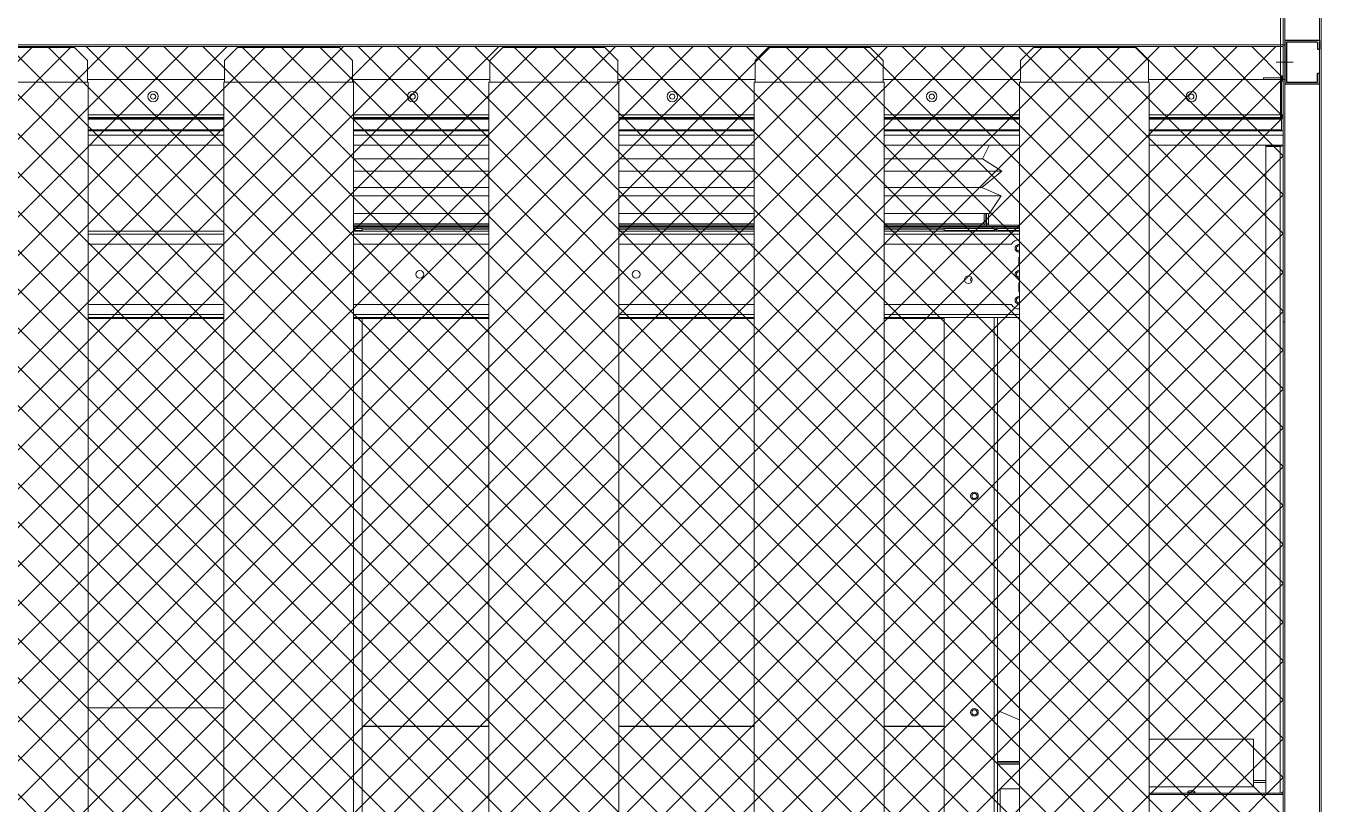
# Model space of a CAD drawing. Header units: millimetres. Extents: x -17070 to 40435, y -291348 to 29674.
# Drawn here: x 31982 to 33479, y 17774 to 18674 of the extents above; entities that cross this region are included whole.
import ezdxf

# ---------------------------------------------------------------- set-up
doc = ezdxf.new("R2010")
doc.units = ezdxf.units.MM
doc.linetypes.add('CENTER', pattern=[2, 1.25, -0.25, 0.25, -0.25])
doc.layers.add('center', color=1, linetype='CENTER')

# ---------------------------------------------------------------- blocks, each defined once
blk = doc.blocks.new('3753456')
at = {"color": 0, "lineweight": 5}
for p, q in [((337590.2, 91235.5), (337597.8, 91251)), ((337612.3, 91221.4), (337590.2, 91235.5)), ((337589.4, 91202.2), (337612.3, 91221.4)), ((337611.6, 91192.6), (337589.4, 91202.2)), ((337597.8, 91172), (337611.6, 91192.6))]:
    blk.add_line(p, q, dxfattribs=at)
blk = doc.blocks.new('435')
for p, q in [((-131382, 21088.8), (-131342, 21088.8)), ((-131382, 21088.8), (-131382, 21078.8)), ((-131380, 21078.8), (-131382, 21078.8)), ((-131380, 21086.8), (-131344, 21086.8)), ((-131380, 21086.8), (-131380, 21078.8)), ((-131344, 21086.8), (-131344, 21040.8)), ((-131342, 21088.8), (-131342, 21038.8)), ((-131342, 21088.8), (-131342, 21038.8)), ((-131382, 21038.8), (-131382, 21050.8)), ((-131382, 21050.8), (-131380, 21050.8)), ((-131380, 21040.8), (-131380, 21050.8)), ((-131342, 21038.8), (-131382, 21038.8)), ((-131344, 21040.8), (-131380, 21040.8))]:
    blk.add_line(p, q)
blk = doc.blocks.new('2')
at = {"lineweight": 5}
h = blk.add_hatch(dxfattribs=at)
h.set_pattern_fill('ANSI37', scale=10)
h.set_pattern_definition([(45, (-1081643.614, -471753.683), (-22.4506403, 22.4506403), []), (135, (-1081643.614, -471753.683), (-22.4506403, -22.4506403), [])])
h.paths.add_polyline_path([(33434.7, 16549.7), (33434.7, 18649.7), (30525.7, 18649.7), (30525.7, 16549.7)])
at = {"lineweight": 20}
for p, q in [((33436.6, 19461.7), (33436.6, 16584.7)), ((33478.6, 19461.7), (33478.6, 16461.7)), ((33476.6, 19459.7), (33476.6, 16586.7)), ((33436.6, 18651.7), (30520.6, 18651.7)), ((33434.7, 18649.7), (30522.6, 18649.7)), ((30525.7, 18649.7), (33434.7, 18649.7)), ((31919.6, 18648.7), (32037.6, 18648.7)), ((32052.6, 18633.7), (32037.6, 18648.7)), ((32211.2, 18633.7), (32226.2, 18648.7)), ((32226.2, 18648.7), (32344.2, 18648.7)), ((32359.2, 18633.7), (32344.2, 18648.7)), ((32517.8, 18633.7), (32532.8, 18648.7)), ((32532.8, 18648.7), (32650.8, 18648.7)), ((32665.8, 18633.7), (32650.8, 18648.7)), ((32824.4, 18633.7), (32839.4, 18648.7)), ((32839.4, 18648.7), (32957.4, 18648.7)), ((32972.4, 18633.7), (32957.4, 18648.7)), ((33131, 18633.7), (33146, 18648.7)), ((33146, 18648.7), (33264, 18648.7)), ((33279, 18633.7), (33264, 18648.7)), ((33434.6, 18649.7), (33434.6, 18613.7)), ((33434.7, 18649.7), (33434.7, 16549.7)), ((32052.6, 18608.7), (32052.6, 18633.7)), ((32211.2, 18608.7), (32211.2, 18633.7)), ((32359.2, 18608.7), (32359.2, 18633.7)), ((32517.8, 18608.7), (32517.8, 18633.7)), ((32665.8, 18608.7), (32665.8, 18633.7)), ((32824.4, 18608.7), (32824.4, 18633.7)), ((32972.4, 18608.7), (32972.4, 18633.7)), ((33131, 18608.7), (33131, 18633.7)), ((33279, 18608.7), (33279, 18633.7)), ((32053.6, 18608.7), (31903.6, 18608.7)), ((32211.2, 18611.7), (32052.6, 18611.7)), ((32053.6, 16595.7), (32053.6, 18608.7)), ((32210.2, 16595.7), (32210.2, 18608.7)), ((32360.2, 18608.7), (32210.2, 18608.7)), ((32517.8, 18611.7), (32359.2, 18611.7)), ((32360.2, 16595.7), (32360.2, 18608.7)), ((32516.8, 16595.7), (32516.8, 18608.7)), ((32666.8, 18608.7), (32516.8, 18608.7)), ((32824.4, 18611.7), (32665.8, 18611.7)), ((32666.8, 16595.7), (32666.8, 18608.7)), ((32823.4, 16595.7), (32823.4, 18608.7)), ((32973.4, 18608.7), (32823.4, 18608.7)), ((33131, 18611.7), (32972.4, 18611.7)), ((32973.4, 16595.7), (32973.4, 18608.7)), ((33130, 16595.7), (33130, 18608.7)), ((33280, 18608.7), (33130, 18608.7)), ((33436.6, 18611.7), (33279, 18611.7)), ((33280, 16595.7), (33280, 18608.7)), ((33411.9, 18613.7), (33411.9, 18611.7)), ((33434.6, 18613.7), (33411.9, 18613.7))]:
    blk.add_line(p, q, dxfattribs=at)
at = {"color": 7, "lineweight": 20}
for p, q in [((33436.6, 18454.4), (33436.6, 19458.6)), ((33478.6, 18435.7), (33478.6, 19458.6)), ((32053.6, 18570.9), (32210.2, 18570.9)), ((32053.6, 18567.8), (32210.2, 18567.8)), ((32210.2, 18566.8), (32053.6, 18566.8)), ((32210.2, 18565.7), (32053.6, 18565.7)), ((32360.2, 18570.9), (32516.8, 18570.9)), ((32360.2, 18567.8), (32516.8, 18567.8)), ((32516.8, 18566.8), (32360.2, 18566.8)), ((32516.8, 18565.7), (32360.2, 18565.7)), ((32666.8, 18570.9), (32823.4, 18570.9)), ((32666.8, 18567.8), (32823.4, 18567.8)), ((32823.4, 18566.8), (32666.8, 18566.8)), ((32823.4, 18565.7), (32666.8, 18565.7)), ((32973.4, 18570.9), (33130, 18570.9)), ((32973.4, 18567.8), (33130, 18567.8)), ((33130, 18566.8), (32973.4, 18566.8)), ((33130, 18565.7), (32973.4, 18565.7)), ((33280, 18570.9), (33431.5, 18570.9)), ((33280, 18567.8), (33431.5, 18567.8)), ((33433, 18566.8), (33280, 18566.8)), ((33433, 18565.7), (33280, 18565.7)), ((32053.6, 18553.6), (32210.2, 18553.6)), ((32053.6, 18552.6), (32210.2, 18552.6)), ((32210.2, 18552.4), (32053.6, 18552.4)), ((32360.2, 18553.6), (32516.8, 18553.6)), ((32360.2, 18552.6), (32516.8, 18552.6)), ((32516.8, 18552.4), (32360.2, 18552.4)), ((32666.8, 18553.6), (32823.4, 18553.6)), ((32666.8, 18552.6), (32823.4, 18552.6)), ((32823.4, 18552.4), (32666.8, 18552.4)), ((32973.4, 18553.6), (33130, 18553.6)), ((32973.4, 18552.6), (33130, 18552.6)), ((33130, 18552.4), (32973.4, 18552.4)), ((33280, 18553.6), (33433, 18553.6)), ((33280, 18552.6), (33433, 18552.6)), ((33434.6, 18552.4), (33280, 18552.4)), ((32210.2, 18547.4), (32053.6, 18547.4)), ((32053.6, 18535.6), (32210.2, 18535.6)), ((32516.8, 18547.4), (32360.2, 18547.4)), ((32360.2, 18535.6), (32516.8, 18535.6)), ((32823.4, 18547.4), (32666.8, 18547.4)), ((32666.8, 18535.6), (32823.4, 18535.6)), ((33130, 18547.4), (32973.4, 18547.4)), ((32973.4, 18535.6), (33130, 18535.6)), ((33434.6, 18547.4), (33280, 18547.4)), ((33280, 18535.6), (33434.6, 18535.6)), ((33436.6, 18454.3), (33436.6, 17501.1)), ((32053.6, 18436.5), (32210.2, 18436.5)), ((32053.6, 18433), (32210.2, 18433)), ((32360.2, 18436.5), (32516.8, 18436.5)), ((32360.2, 18433), (32516.8, 18433)), ((32666.8, 18436.5), (32823.4, 18436.5)), ((32666.8, 18433), (32823.4, 18433)), ((32973.4, 18436.5), (33130, 18436.5)), ((32973.4, 18433), (33130, 18433)), ((33478.6, 18435.7), (33478.6, 17519.7)), ((32210.2, 18340), (32053.6, 18340)), ((32516.8, 18340), (32360.2, 18340)), ((32823.4, 18340), (32666.8, 18340)), ((33130, 18340), (32973.4, 18340)), ((32210.2, 18336.5), (32053.6, 18336.5)), ((32210.2, 18335.3), (32053.6, 18335.3)), ((32516.8, 18336.5), (32360.2, 18336.5)), ((32516.8, 18335.3), (32360.2, 18335.3)), ((32370.3, 16921.8), (32370.3, 18336.5)), ((32823.4, 18336.5), (32666.8, 18336.5)), ((32823.4, 18335.3), (32666.8, 18335.3)), ((33130, 18336.5), (32973.4, 18336.5)), ((33042.9, 18335.3), (32973.4, 18335.3))]:
    blk.add_line(p, q, dxfattribs=at)
at = {"color": 7, "lineweight": 20, "ltscale": 0.0815}
for p, q in [((33431.5, 18762.6), (33431.5, 18615.9)), ((33434.6, 18762.6), (33434.6, 18615.9))]:
    blk.add_line(p, q, dxfattribs=at)
at = {"color": 7, "lineweight": 20, "ltscale": 0.001669}
for p, q in [((33431.5, 18615.9), (33431.5, 18612.9)), ((33433, 18612.9), (33433, 18615.9)), ((33434.6, 18612.9), (33434.6, 18615.9))]:
    blk.add_line(p, q, dxfattribs=at)
at = {"color": 7, "lineweight": 20, "ltscale": 0.025}
blk.add_line((33431.5, 18570.9), (33431.5, 18615.9), dxfattribs=at)
at = {"color": 7, "lineweight": 20, "ltscale": 0.001722}
for p, q in [((33431.5, 18615.9), (33434.6, 18615.9)), ((33431.5, 18567.8), (33431.5, 18570.9))]:
    blk.add_line(p, q, dxfattribs=at)
at = {"color": 7, "lineweight": 20, "ltscale": 0.001703}
blk.add_line((33431.5, 18612.9), (33434.6, 18612.9), dxfattribs=at)
at = {"color": 7, "lineweight": 20, "ltscale": 1.32336e-05}
blk.add_line((33431.5, 18611.3), (33431.5, 18611.3), dxfattribs=at)
at = {"color": 7, "lineweight": 20, "ltscale": 0.000579045}
for p, q in [((33431.5, 18609.8), (33431.5, 18610.8)), ((33434.6, 18609.8), (33434.6, 18610.8))]:
    blk.add_line(p, q, dxfattribs=at)
at = {"color": 7, "lineweight": 20, "ltscale": 0.000598884}
blk.add_line((33431.5, 18610.8), (33432.6, 18610.8), dxfattribs=at)
at = {"color": 7, "lineweight": 20, "ltscale": 0.000833333}
for p, q in [((33433, 18609.8), (33431.5, 18609.8)), ((33433, 18570.9), (33431.5, 18570.9))]:
    blk.add_line(p, q, dxfattribs=at)
at = {"color": 7, "lineweight": 20, "ltscale": 0.021611}
for p, q in [((33433, 18570.9), (33433, 18609.8)), ((33434.6, 18570.9), (33434.6, 18609.8)), ((33434.6, 18570.9), (33434.6, 18609.8))]:
    blk.add_line(p, q, dxfattribs=at)
at = {"color": 7, "lineweight": 20, "ltscale": 0.000888889}
for p, q in [((33434.6, 18609.8), (33433, 18609.8)), ((33434.6, 18612.9), (33434.6, 18611.3)), ((33434.6, 18570.9), (33433, 18570.9)), ((33434.6, 18570.9), (33433, 18570.9)), ((33434.6, 18552.5), (33433, 18552.5)), ((33089.3, 18456.9), (33090.9, 18456.9)), ((33091.8, 18443.5), (33091.8, 18441.9)), ((33129.3, 18443.5), (33129.3, 18441.9)), ((33098.3, 18440.3), (33098.3, 18441.9)), ((33101.4, 18441.9), (33101.4, 18440.3))]:
    blk.add_line(p, q, dxfattribs=at)
at = {"color": 7, "lineweight": 20, "ltscale": 0.000215038}
for p, q in [((33434.2, 18611.3), (33434.6, 18611.3)), ((33099.9, 18441.9), (33099.9, 18441.5))]:
    blk.add_line(p, q, dxfattribs=at)
at = {"color": 7, "lineweight": 20, "ltscale": 0.000100412}
blk.add_line((33434.4, 18610.8), (33434.6, 18610.8), dxfattribs=at)
at = {"color": 7, "lineweight": 20, "ltscale": 0.000253866}
blk.add_line((33434.6, 18610.8), (33434.6, 18611.3), dxfattribs=at)
at = {"color": 7, "lineweight": 20, "ltscale": 0.010219}
for p, q in [((33433, 18570.9), (33433, 18552.5)), ((33434.6, 18570.9), (33434.6, 18552.5))]:
    blk.add_line(p, q, dxfattribs=at)
at = {"color": 7, "lineweight": 20, "ltscale": 0.006747}
blk.add_line((33433, 18553.6), (33433, 18565.7), dxfattribs=at)
at = {"color": 7, "lineweight": 20, "ltscale": 0.010301}
blk.add_line((33434.6, 18552.4), (33434.6, 18570.9), dxfattribs=at)
blk.add_line((33434.6, 18552.4), (33434.6, 18570.9), dxfattribs=at)
at = {"color": 7, "lineweight": 20, "ltscale": 0.00275}
blk.add_line((33434.6, 18552.4), (33434.6, 18547.4), dxfattribs=at)
at = {"color": 7, "lineweight": 20, "ltscale": 0.009167}
for p, q in [((33431.1, 18535.5), (33414.6, 18535.5)), ((33431.1, 18534.1), (33414.6, 18534.1)), ((33414.6, 17786.9), (33431.1, 17786.9))]:
    blk.add_line(p, q, dxfattribs=at)
at = {"color": 7, "lineweight": 20, "ltscale": 0.000773611}
for p, q in [((33414.6, 18534.1), (33414.6, 18535.5)), ((33434.6, 17785.5), (33434.6, 17786.9))]:
    blk.add_line(p, q, dxfattribs=at)
at = {"color": 7, "lineweight": 20, "ltscale": 0.415127}
for p, q in [((33414.6, 18534.1), (33414.6, 17786.9)), ((33431.1, 17786.9), (33431.1, 18534.1)), ((33434.6, 17789.3), (33434.6, 18536.6))]:
    blk.add_line(p, q, dxfattribs=at)
at = {"color": 7, "lineweight": 20, "ltscale": 2.39452e-05}
blk.add_line((33431.1, 18535.6), (33431.1, 18535.5), dxfattribs=at)
at = {"color": 7, "lineweight": 20, "ltscale": 0.00658}
for p, q in [((33434.6, 18535.6), (33434.6, 18547.4)), ((33434.6, 17773.6), (33434.6, 17785.5))]:
    blk.add_line(p, q, dxfattribs=at)
at = {"color": 7, "lineweight": 20, "ltscale": 0.00583}
blk.add_line((33434.6, 18547.4), (33434.6, 18536.9), dxfattribs=at)
at = {"color": 7, "lineweight": 20, "ltscale": 0.000193403}
blk.add_line((33434.6, 18536.6), (33434.6, 18536.9), dxfattribs=at)
at = {"color": 7, "lineweight": 20, "ltscale": 0.015587}
blk.add_line((33434.6, 18507.5), (33434.6, 18535.6), dxfattribs=at)
at = {"color": 0, "lineweight": 20}
for p, q in [((32516.8, 18519.9), (32360.2, 18519.9)), ((32823.4, 18519.9), (32666.8, 18519.9)), ((33087.3, 18519.9), (32973.4, 18519.9)), ((32360.2, 18505.9), (32516.8, 18505.9)), ((32666.8, 18505.9), (32823.4, 18505.9)), ((32973.4, 18505.9), (33109.5, 18505.9)), ((32360.2, 18486.7), (32516.8, 18486.7)), ((32516.8, 18477.1), (32360.2, 18477.1)), ((32666.8, 18486.7), (32823.4, 18486.7)), ((32823.4, 18477.1), (32666.8, 18477.1)), ((32973.4, 18486.7), (33086.6, 18486.7)), ((33108.7, 18477.1), (32973.4, 18477.1))]:
    blk.add_line(p, q, dxfattribs=at)
at = {"color": 7, "lineweight": 20, "ltscale": 0.097589}
blk.add_line((33434.6, 18331.8), (33434.6, 18507.5), dxfattribs=at)
at = {"color": 7, "lineweight": 20, "ltscale": 0.434111}
for p, q in [((32360.2, 18456.9), (32516.8, 18456.9)), ((32360.2, 18443.5), (32516.8, 18443.5)), ((32666.8, 18456.9), (32823.4, 18456.9)), ((32666.8, 18443.5), (32823.4, 18443.5)), ((32973.4, 18456.9), (33091.8, 18456.9)), ((32973.4, 18443.5), (33091.8, 18443.5)), ((32360.2, 18441.9), (32516.8, 18441.9)), ((32666.8, 18441.9), (32823.4, 18441.9)), ((32973.4, 18441.9), (33091.8, 18441.9))]:
    blk.add_line(p, q, dxfattribs=at)
at = {"color": 7, "lineweight": 20, "ltscale": 0.432707}
for p, q in [((32360.2, 18445), (32516.8, 18445)), ((32666.8, 18445), (32823.4, 18445)), ((32973.4, 18445), (33089.3, 18445))]:
    blk.add_line(p, q, dxfattribs=at)
at = {"color": 7, "lineweight": 20, "ltscale": 0.006611}
for p, q in [((33089.3, 18445), (33089.3, 18456.9)), ((33090.9, 18445), (33090.9, 18456.9)), ((33091.8, 18456.9), (33091.8, 18445)), ((33094, 18445), (33094, 18456.9))]:
    blk.add_line(p, q, dxfattribs=at)
at = {"color": 7, "lineweight": 20, "ltscale": 0.000515705}
blk.add_line((33090.9, 18445), (33091.8, 18445), dxfattribs=at)
at = {"color": 7, "lineweight": 20, "ltscale": 0.001222}
for p, q in [((33094, 18456.9), (33091.8, 18456.9)), ((33094, 18445), (33091.8, 18445))]:
    blk.add_line(p, q, dxfattribs=at)
at = {"color": 7, "lineweight": 20, "ltscale": 0.000770621}
blk.add_line((33091.8, 18443.6), (33091.8, 18445), dxfattribs=at)
at = {"color": 7, "lineweight": 20, "ltscale": 0.0205}
for p, q in [((33092.4, 18443.5), (33129.3, 18443.5)), ((33101.4, 18441.9), (33130, 18441.9)), ((33101.4, 18440.3), (33130, 18440.3))]:
    blk.add_line(p, q, dxfattribs=at)
at = {"color": 7, "lineweight": 20, "ltscale": 0.000833361}
blk.add_line((33094, 18445), (33094, 18443.5), dxfattribs=at)
at = {"color": 7, "lineweight": 20, "ltscale": 0.011111}
blk.add_line((33478.6, 18435.7), (33478.6, 18455.7), dxfattribs=at)
at = {"color": 7, "lineweight": 20, "ltscale": 0.009222}
blk.add_line((33478.6, 18437.7), (33478.6, 18454.3), dxfattribs=at)
at = {"color": 7, "lineweight": 20, "ltscale": 0.435222}
for p, q in [((32516.8, 18441.9), (32360.2, 18441.9)), ((32516.8, 18440.3), (32360.2, 18440.3)), ((32823.4, 18441.9), (32666.8, 18441.9)), ((32823.4, 18440.3), (32666.8, 18440.3)), ((33098.3, 18441.9), (32973.4, 18441.9)), ((33098.3, 18440.3), (32973.4, 18440.3))]:
    blk.add_line(p, q, dxfattribs=at)
at = {"color": 7, "lineweight": 20, "ltscale": 0.026889}
blk.add_line((32360.2, 18440.3), (32363.3, 18440.3), dxfattribs=at)
at = {"color": 7, "lineweight": 20, "ltscale": 0.032222}
for p, q in [((32360.2, 18439.3), (32370.3, 18439.3)), ((32360.2, 18437.3), (32370.3, 18437.3)), ((33100.9, 18439.3), (33042.9, 18439.3)), ((33100.9, 18437.3), (33042.9, 18437.3))]:
    blk.add_line(p, q, dxfattribs=at)
at = {"color": 7, "lineweight": 20, "ltscale": 0.000555547}
for p, q in [((32363.3, 18440.3), (32363.3, 18439.3)), ((33057.9, 18439.3), (33057.9, 18440.3)), ((33098.3, 18440.3), (33098.3, 18439.3))]:
    blk.add_line(p, q, dxfattribs=at)
at = {"color": 7, "lineweight": 20, "ltscale": 0.001111}
for p, q in [((32370.3, 18437.3), (32370.3, 18439.3)), ((33042.9, 18437.3), (33042.9, 18439.3)), ((33100.9, 18437.3), (33100.9, 18439.3)), ((33436.6, 18331.8), (33434.6, 18331.8))]:
    blk.add_line(p, q, dxfattribs=at)
at = {"color": 7, "lineweight": 20, "ltscale": 0.373667}
for p, q in [((32516.8, 18438.8), (32370.3, 18438.8)), ((32823.4, 18438.8), (32666.8, 18438.8)), ((33042.9, 18438.8), (32973.4, 18438.8)), ((32516.8, 17864.3), (32370.3, 17864.3)), ((32516.8, 17864), (32370.3, 17864)), ((32823.4, 17864.3), (32666.8, 17864.3)), ((32823.4, 17864), (32666.8, 17864)), ((33042.9, 17864.3), (32973.4, 17864.3)), ((33042.9, 17864), (32973.4, 17864))]:
    blk.add_line(p, q, dxfattribs=at)
at = {"color": 7, "lineweight": 20, "ltscale": 0.000444445}
for p, q in [((32370.3, 18437.3), (32370.3, 18436.5)), ((33042.9, 18437.3), (33042.9, 18436.5)), ((33100.9, 18437.3), (33100.9, 18436.5))]:
    blk.add_line(p, q, dxfattribs=at)
at = {"color": 7, "lineweight": 20, "ltscale": 0.022444}
blk.add_line((33057.9, 18440.3), (33098.3, 18440.3), dxfattribs=at)
at = {"color": 7, "lineweight": 20, "ltscale": 0.017207}
blk.add_line((33098.3, 18441.9), (33129.3, 18441.9), dxfattribs=at)
at = {"color": 7, "lineweight": 20, "ltscale": 0.000814101}
blk.add_line((33099.9, 18441.9), (33101.3, 18441.9), dxfattribs=at)
at = {"color": 7, "lineweight": 20, "ltscale": 1.33789e-05}
blk.add_line((33101.4, 18440.3), (33101.4, 18440.3), dxfattribs=at)
at = {"color": 7, "lineweight": 20, "ltscale": 0.000941895}
blk.add_line((33102.9, 18439.3), (33102.9, 18437.6), dxfattribs=at)
at = {"color": 7, "lineweight": 20, "ltscale": 0.001627}
blk.add_line((33105.8, 18439.3), (33102.9, 18439.3), dxfattribs=at)
at = {"color": 7, "lineweight": 20, "ltscale": 2.56809e-05}
blk.add_line((33105.9, 18437.3), (33105.8, 18437.3), dxfattribs=at)
at = {"color": 7, "lineweight": 20, "ltscale": 0.019167}
for p, q in [((33130, 18439.3), (33105.9, 18439.3)), ((33130, 18437.3), (33105.9, 18437.3))]:
    blk.add_line(p, q, dxfattribs=at)
at = {"color": 7, "lineweight": 20, "ltscale": 0.330044}
for p, q in [((32210.2, 18421.5), (32053.6, 18421.5)), ((32053.6, 18351.5), (32210.2, 18351.5))]:
    blk.add_line(p, q, dxfattribs=at)
at = {"color": 7, "lineweight": 20, "ltscale": 0.458489}
for p, q in [((32516.8, 18421.5), (32360.2, 18421.5)), ((32823.4, 18421.5), (32666.8, 18421.5)), ((33120.7, 18421.5), (32973.4, 18421.5)), ((32360.2, 18351.5), (32516.8, 18351.5)), ((32666.8, 18351.5), (32823.4, 18351.5)), ((32973.4, 18351.5), (33120.7, 18351.5))]:
    blk.add_line(p, q, dxfattribs=at)
at = {"color": 7, "lineweight": 20, "ltscale": 0.005556}
for p, q in [((33129.4, 18396.5), (33129.4, 18406.5)), ((33129.4, 18366.5), (33129.4, 18376.5))]:
    blk.add_line(p, q, dxfattribs=at)
at = {"color": 7, "lineweight": 20, "ltscale": 0.324833}
for p, q in [((33042.9, 17751.8), (33042.9, 18336.5)), ((33100.9, 17751.8), (33100.9, 18336.5)), ((33104.4, 17751.8), (33104.4, 18336.5))]:
    blk.add_line(p, q, dxfattribs=at)
at = {"color": 7, "lineweight": 20, "ltscale": 0.366889}
blk.add_line((32053.6, 17885.4), (32210.2, 17885.4), dxfattribs=at)
at = {"color": 7, "lineweight": 20, "ltscale": 0.027703}
blk.add_line((33130, 17871.7), (33104.4, 17882.6), dxfattribs=at)
at = {"color": 7, "lineweight": 20, "ltscale": 0.1}
for p, q in [((33280, 17849.4), (33400.3, 17849.4)), ((33280, 17794.4), (33400.3, 17794.4))]:
    blk.add_line(p, q, dxfattribs=at)
at = {"color": 7, "lineweight": 20, "ltscale": 0.00187}
blk.add_line((33400.3, 17846), (33400.3, 17849.4), dxfattribs=at)
at = {"color": 7, "lineweight": 20, "ltscale": 0.028685}
blk.add_line((33400.3, 17794.4), (33400.3, 17846), dxfattribs=at)
at = {"color": 7, "lineweight": 20, "ltscale": 0.018833}
for p, q in [((33130, 17823.5), (33104.4, 17823.5)), ((33104.4, 17821.9), (33130, 17821.9)), ((33104.4, 17821.9), (33130, 17821.9)), ((33130, 17820.3), (33104.4, 17820.3))]:
    blk.add_line(p, q, dxfattribs=at)
at = {"color": 7, "lineweight": 20, "ltscale": 0.007944}
for p, q in [((33400.3, 17801.5), (33414.6, 17801.5)), ((33400.3, 17799.3), (33414.6, 17799.3))]:
    blk.add_line(p, q, dxfattribs=at)
at = {"color": 7, "lineweight": 20, "ltscale": 0.00694}
blk.add_line((33434.6, 17799.3), (33434.6, 17786.9), dxfattribs=at)
at = {"color": 7, "lineweight": 20, "ltscale": 0.022222}
blk.add_line((33107.6, 17791.8), (33107.6, 17751.8), dxfattribs=at)
at = {"color": 7, "lineweight": 20, "ltscale": 0.038056}
blk.add_line((33107.6, 17791.8), (33130, 17791.8), dxfattribs=at)
at = {"color": 7, "lineweight": 20, "ltscale": 0.119056}
for p, q in [((33434.6, 17786.9), (33280, 17786.9)), ((33434.6, 17785.5), (33280, 17785.5))]:
    blk.add_line(p, q, dxfattribs=at)
at = {"color": 7, "lineweight": 20, "ltscale": 0.000154576}
blk.add_line((33432.6, 17786.9), (33432.6, 17787.1), dxfattribs=at)
at = {"color": 7, "lineweight": 20, "ltscale": 0.004264}
blk.add_line((33434.6, 17786.9), (33434.6, 17794.5), dxfattribs=at)
at = {"color": 7, "lineweight": 20, "ltscale": 0.007184}
blk.add_line((33434.6, 17776.4), (33434.6, 17789.3), dxfattribs=at)
at = {"color": 7, "lineweight": 20, "ltscale": 0.000235167}
blk.add_line((33434.6, 17774.6), (33434.6, 17775), dxfattribs=at)
at = {"color": 7, "lineweight": 20}
for centre, radius in [((32128.6, 18591.9), 6), ((32128.6, 18591.9), 3), ((32428.6, 18591.9), 6), ((32428.6, 18591.9), 3), ((32728.6, 18591.9), 6), ((32728.6, 18591.9), 3), ((33028.6, 18591.9), 6), ((33028.6, 18591.9), 3), ((33328.6, 18591.9), 6), ((33328.6, 18591.9), 3), ((32436.9, 18386.5), 4.5), ((32686.9, 18386.5), 4.5), ((33070.9, 18380.3), 4.5), ((33077.9, 18130.3), 4.5), ((33077.9, 18130.3), 3), ((33077.9, 17880.3), 4.5), ((33077.9, 17880.3), 3)]:
    blk.add_circle(centre, radius, dxfattribs=at)
for centre, radius, start, end in [((33431.5, 18609.8), 3.1, 0, 90), ((33431.5, 18609.8), 1.5, 0, 90), ((33092.4, 18445), 3.1, 180, 208.9371), ((33092.4, 18445), 1.5, 180, 270), ((33092.4, 18445), 3.1, 259.3716, 269.6255), ((33101.4, 18438.8), 3.1, 90, 170.7179), ((33101.4, 18438.8), 1.5, 90, 160.5281), ((33104.4, 18435.8), 3.5, 115.377, 168.463), ((33105.9, 18435.8), 3.5, 90, 168.4627), ((33105.9, 18435.8), 1.5, 90, 152.1809), ((33129.4, 18416.5), 10, 86.5602, 150.0003), ((33129.4, 18416.5), 4.5, 82.3377, 277.6623), ((33129.4, 18416.5), 3, 78.463, 281.537), ((33129.4, 18416.5), 10, 270, 273.4398), ((33129.4, 18386.5), 4.5, 82.3377, 277.6623), ((33129.4, 18386.5), 3, 78.463, 281.537), ((33129.4, 18386.5), 10, 86.5602, 90), ((33077.9, 18380.3), 4.5, 141.0576, 218.9424), ((33129.4, 18386.5), 10, 270, 273.4398), ((33129.4, 18356.5), 4.5, 82.3377, 277.6623), ((33129.4, 18356.5), 3, 78.463, 281.537), ((33129.4, 18356.5), 10, 86.5602, 90), ((33129.4, 18356.5), 10, 210.0003, 273.4398)]:
    blk.add_arc(centre, radius, start, end, dxfattribs=at)
for centre, major_axis, ratio, start_param, end_param in [((33431.5, 18609.8), (-1.5, 0), 0.695361, 3.182524, 4.712389), ((33431.5, 18609.8), (-3.1, 0), 0.695361, 3.141593, 3.169782), ((32128.6, 18567.1), (3, 0), 0.695361, 2.801144, 3.141593), ((32128.6, 18567.1), (-3, 0), 0.695361, 6.283185, 6.411353), ((32128.6, 18566), (3, 0), 0.695361, 2.054852, 2.704411), ((32128.6, 18564.5), (4.5, 0), 0.69625, 0.999432, 2.142161), ((32128.6, 18566), (3, 0), 0.695361, 0.437181, 1.08674), ((32128.6, 18567.1), (3, 0), 0.695361, 6.283185, 6.623634), ((32128.6, 18567.1), (3, 0), 0.695361, 6.155018, 6.283185), ((32428.6, 18567.1), (3, 0), 0.695361, 2.801144, 3.141593), ((32428.6, 18567.1), (-3, 0), 0.695361, 6.283185, 6.411353), ((32428.6, 18566), (3, 0), 0.695361, 2.054852, 2.704411), ((32428.6, 18564.5), (4.5, 0), 0.69625, 0.999432, 2.142161), ((32428.6, 18566), (3, 0), 0.695361, 0.437181, 1.08674), ((32428.6, 18567.1), (3, 0), 0.695361, 6.283185, 6.623634), ((32428.6, 18567.1), (3, 0), 0.695361, 6.155018, 6.283185), ((32728.6, 18567.1), (3, 0), 0.695361, 2.801144, 3.141593), ((32728.6, 18567.1), (-3, 0), 0.695361, 6.283185, 6.411353), ((32728.6, 18566), (3, 0), 0.695361, 2.054852, 2.704411), ((32728.6, 18564.5), (4.5, 0), 0.69625, 0.999432, 2.142161), ((32728.6, 18566), (3, 0), 0.695361, 0.437181, 1.08674), ((32728.6, 18567.1), (3, 0), 0.695361, 6.283185, 6.623634), ((32728.6, 18567.1), (3, 0), 0.695361, 6.155018, 6.283185), ((33028.6, 18567.1), (3, 0), 0.695361, 2.801144, 3.141593), ((33028.6, 18567.1), (-3, 0), 0.695361, 6.283185, 6.411353), ((33028.6, 18566), (3, 0), 0.695361, 2.054852, 2.704411), ((33028.6, 18564.5), (4.5, 0), 0.69625, 0.999432, 2.142161), ((33028.6, 18566), (3, 0), 0.695361, 0.437181, 1.08674), ((33028.6, 18567.1), (3, 0), 0.695361, 6.283185, 6.623634), ((33028.6, 18567.1), (3, 0), 0.695361, 6.155018, 6.283185), ((33328.6, 18567.1), (3, 0), 0.695361, 2.801144, 3.141593), ((33328.6, 18567.1), (-3, 0), 0.695361, 6.283185, 6.411353), ((33328.6, 18566), (3, 0), 0.695361, 2.054852, 2.704411), ((33328.6, 18564.5), (4.5, 0), 0.69625, 0.999432, 2.142161), ((33328.6, 18566), (3, 0), 0.695361, 0.437181, 1.08674), ((33328.6, 18567.1), (3, 0), 0.695361, 6.283185, 6.623634), ((33328.6, 18567.1), (3, 0), 0.695361, 6.155018, 6.283185), ((33431.1, 18536.6), (1.5, 0), 0.69625, 4.712389, 5.000678), ((33431.1, 18536.6), (3.5, 0), 0.69625, 4.712389, 5.859761), ((33096.8, 18438.8), (-3.1, 0), 0.600899, 4.061862, 4.207317), ((33099.4, 18435.8), (3.5, 0), 0.600899, 0.974905, 1.127885), ((33433.1, 18362.5), (1.5, 0), 0.838671, 0.007515, 0.030546), ((33328.6, 17787.2), (-4.5, 0), 0.69625, 3.141564, 6.283156), ((33328.6, 17787.2), (-4.5, 0), 0.69625, 6.283156, 6.381618), ((33328.6, 17785.7), (-4.5, 0), 0.69625, 3.509627, 5.915151), ((33328.6, 17787.2), (-4.5, 0), 0.69625, 3.043053, 3.141564), ((33431.1, 17789.3), (3.5, 0), 0.69625, 4.712389, 6.283185)]:
    blk.add_ellipse(centre, major_axis=major_axis, ratio=ratio, start_param=start_param, end_param=end_param, dxfattribs=at)
at = {"layer": 'center', "lineweight": 20}
for p, q in [((33426.5, 18631.7), (33446.5, 18631.7)), ((33426.6, 18631.7), (33446.6, 18631.7))]:
    blk.add_line(p, q, dxfattribs=at)
at = {"lineweight": 20, "xscale": -1}
blk.add_blockref('435', (-97905.4, -2432.1), dxfattribs=at)
at = {"color": 0, "lineweight": 20}
blk.add_blockref('3753456', (-304502.8, -72715.5), dxfattribs=at)

msp = doc.modelspace()

# ---------------------------------------------------------------- block references
msp.add_blockref('2', (0, 0))

doc.saveas('drawing.dxf')
